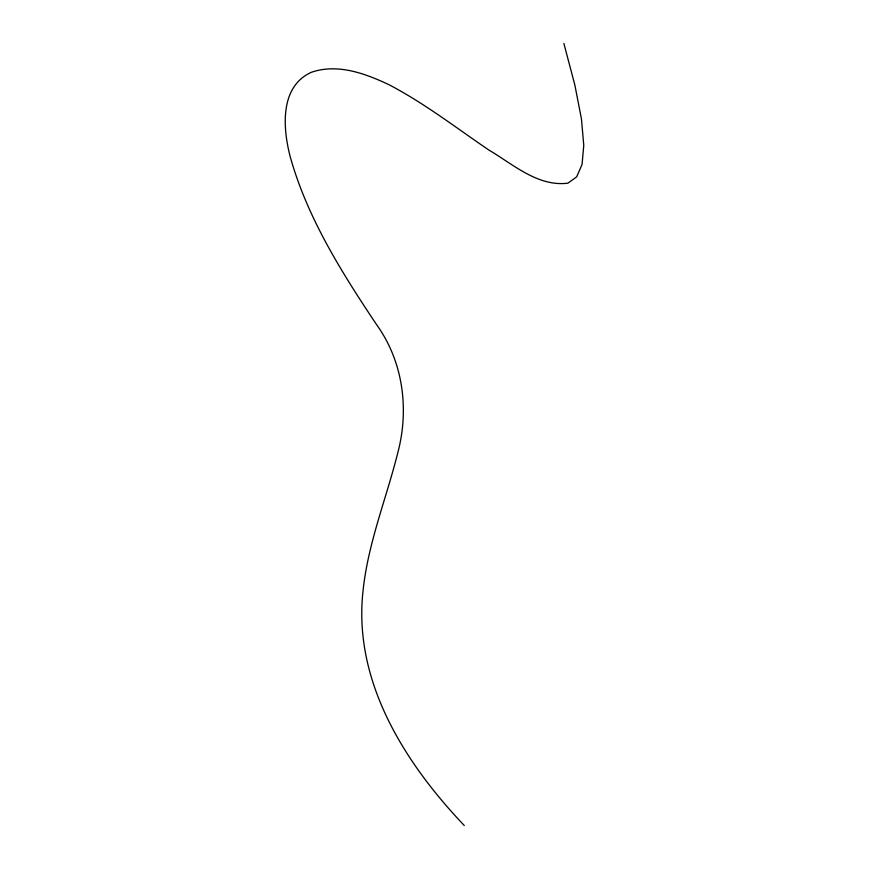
<?xml version="1.0" encoding="UTF-8"?>
<svg xmlns="http://www.w3.org/2000/svg" width="869" height="869" viewBox="0 0 869 869"><rect width="100%" height="100%" fill="white"/><g stroke="black" fill="none" stroke-linecap="round" stroke-linejoin="round"><path stroke-width="1.3" d="M464.307 825.55C404.889 763.058 353.401 681.883 362.916 592.028C367.663 544.07 386.162 499.219 397.785 452.803C409.332 409.418 403.194 361.689 376.701 324.832C341.669 272.334 307.192 217.771 290.127 156.409C282.859 128.264 279.514 86.661 311.319 72.312C337.433 63.231 365.208 73.474 388.954 84.695C424.246 103.118 455.823 127.569 488.65 149.892C512.884 164.165 537.868 186.944 567.891 183.174L576.647 176.863L582.067 164.458L583.772 145.329L581.459 118.999L574.876 85.108L563.872 43.45"/></g></svg>
